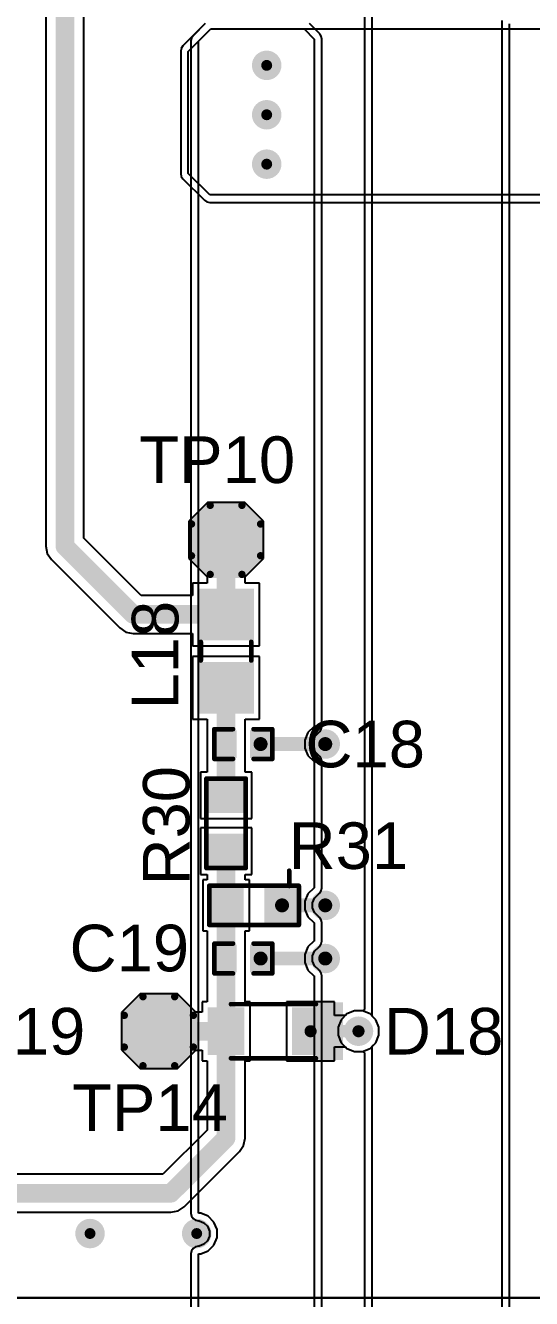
# Model space of a CAD drawing. Header units: millimetres. Extents: x 0 to 174, y 0 to 132.
# Drawn here: x 95.62 to 109.39, y 76.54 to 111.22 of the extents above; entities that cross this region are included whole.
import ezdxf

# ---------------------------------------------------------------- set-up
doc = ezdxf.new("R2010")
doc.units = ezdxf.units.MM
for name, color, linetype in [('BottomLayer', 5, 'Continuous'), ('BottomSolder', 6, 'Continuous'), ('TopLayer', 1, 'Continuous'), ('TopOverlay', 2, 'Continuous'), ('TopPaste', 8, 'Continuous'), ('TopSolder', 216, 'Continuous'), ('ViaHoleLayer', 16, 'Continuous')]:
    doc.layers.add(name, color=color, linetype=linetype)
doc.styles.add('Arial', font='', dxfattribs={"height": 0.2})
doc.styles.get('Arial').set_extended_font_data('Arial')

# ---------------------------------------------------------------- blocks, each defined once
blk = doc.blocks.new('T__________19')
at = {"layer": 'TopLayer'}
blk.add_hatch(color=1, dxfattribs=at).paths.add_polyline_path([(0.381, 0.762), (-0.381, 0.762), (-0.762, 0.381), (-0.762, -0.381), (-0.381, -0.762), (0.381, -0.762), (0.762, -0.381), (0.762, 0.381)])
at = {"layer": 'TopPaste'}
blk.add_hatch(color=8, dxfattribs=at).paths.add_polyline_path([(0.381, 0.762), (-0.381, 0.762), (-0.762, 0.381), (-0.762, -0.381), (-0.381, -0.762), (0.381, -0.762), (0.762, -0.381), (0.762, 0.381)])
at = {"layer": 'TopSolder'}
blk.add_hatch(color=216, dxfattribs=at).paths.add_polyline_path([(0.432, 0.864), (-0.432, 0.864), (-0.864, 0.432), (-0.864, -0.432), (-0.432, -0.864), (0.432, -0.864), (0.864, -0.432), (0.864, 0.432)])
at = {"layer": 'TopOverlay', "const_width": 0.2}
for points in [[(-0.432, 0.94), (-0.94, 0.432)], [(-0.432, 0.94), (0.432, 0.94)], [(0.432, 0.94), (0.94, 0.432)], [(-0.94, 0.432), (-0.94, -0.432)], [(0.94, 0.432), (0.94, -0.432)], [(-0.94, -0.432), (-0.432, -0.94)], [(0.94, -0.432), (0.432, -0.94)], [(-0.432, -0.94), (0.432, -0.94)]]:
    blk.add_lwpolyline(points, dxfattribs=at)
at = {"layer": 'TopOverlay', "const_width": 0.1}
for points in [[(-0.482, 0.94, 1), (-0.382, 0.94, 1)], [(-0.482, 0.94, 1), (-0.382, 0.94, 1)], [(0.382, 0.94, 1), (0.482, 0.94, 1)], [(0.382, 0.94, 1), (0.482, 0.94, 1)], [(-0.99, 0.432, 1), (-0.89, 0.432, 1)], [(-0.99, 0.432, 1), (-0.89, 0.432, 1)], [(0.89, 0.432, 1), (0.99, 0.432, 1)], [(0.89, 0.432, 1), (0.99, 0.432, 1)], [(-0.99, -0.432, 1), (-0.89, -0.432, 1)], [(-0.99, -0.432, 1), (-0.89, -0.432, 1)], [(0.89, -0.432, 1), (0.99, -0.432, 1)], [(0.89, -0.432, 1), (0.99, -0.432, 1)], [(-0.482, -0.94, 1), (-0.382, -0.94, 1)], [(-0.482, -0.94, 1), (-0.382, -0.94, 1)], [(0.382, -0.94, 1), (0.482, -0.94, 1)], [(0.382, -0.94, 1), (0.482, -0.94, 1)]]:
    blk.add_lwpolyline(points, format="xyb", close=True, dxfattribs=at)
blk = doc.blocks.new('T__________23')
at = {"layer": 'TopLayer'}
blk.add_hatch(color=1, dxfattribs=at).paths.add_polyline_path([(0.381, 0.762), (-0.381, 0.762), (-0.762, 0.381), (-0.762, -0.381), (-0.381, -0.762), (0.381, -0.762), (0.762, -0.381), (0.762, 0.381)])
at = {"layer": 'TopPaste'}
blk.add_hatch(color=8, dxfattribs=at).paths.add_polyline_path([(0.381, 0.762), (-0.381, 0.762), (-0.762, 0.381), (-0.762, -0.381), (-0.381, -0.762), (0.381, -0.762), (0.762, -0.381), (0.762, 0.381)])
at = {"layer": 'TopSolder'}
blk.add_hatch(color=216, dxfattribs=at).paths.add_polyline_path([(0.432, 0.864), (-0.432, 0.864), (-0.864, 0.432), (-0.864, -0.432), (-0.432, -0.864), (0.432, -0.864), (0.864, -0.432), (0.864, 0.432)])
at = {"layer": 'TopOverlay', "const_width": 0.2}
for points in [[(-0.432, 0.94), (-0.94, 0.432)], [(-0.432, 0.94), (0.432, 0.94)], [(0.432, 0.94), (0.94, 0.432)], [(-0.94, 0.432), (-0.94, -0.432)], [(0.94, 0.432), (0.94, -0.432)], [(-0.94, -0.432), (-0.432, -0.94)], [(0.94, -0.432), (0.432, -0.94)], [(-0.432, -0.94), (0.432, -0.94)]]:
    blk.add_lwpolyline(points, dxfattribs=at)
at = {"layer": 'TopOverlay', "const_width": 0.1}
for points in [[(-0.482, 0.94, 1), (-0.382, 0.94, 1)], [(-0.482, 0.94, 1), (-0.382, 0.94, 1)], [(0.382, 0.94, 1), (0.482, 0.94, 1)], [(0.382, 0.94, 1), (0.482, 0.94, 1)], [(-0.99, 0.432, 1), (-0.89, 0.432, 1)], [(-0.99, 0.432, 1), (-0.89, 0.432, 1)], [(0.89, 0.432, 1), (0.99, 0.432, 1)], [(0.89, 0.432, 1), (0.99, 0.432, 1)], [(-0.99, -0.432, 1), (-0.89, -0.432, 1)], [(-0.99, -0.432, 1), (-0.89, -0.432, 1)], [(0.89, -0.432, 1), (0.99, -0.432, 1)], [(0.89, -0.432, 1), (0.99, -0.432, 1)], [(-0.482, -0.94, 1), (-0.382, -0.94, 1)], [(-0.482, -0.94, 1), (-0.382, -0.94, 1)], [(0.382, -0.94, 1), (0.482, -0.94, 1)], [(0.382, -0.94, 1), (0.482, -0.94, 1)]]:
    blk.add_lwpolyline(points, format="xyb", close=True, dxfattribs=at)
blk = doc.blocks.new('R___0603_38')
at = {"layer": 'TopLayer'}
for points in [[(-0.381, 0.4445), (-0.381, -0.4445), (-1.143, -0.4445), (-1.143, 0.4445)], [(1.143, 0.4445), (1.143, -0.4445), (0.381, -0.4445), (0.381, 0.4445)]]:
    blk.add_hatch(color=1, dxfattribs=at).paths.add_polyline_path(points)
at = {"layer": 'TopPaste'}
for points in [[(-0.381, 0.4445), (-0.381, -0.4445), (-1.143, -0.4445), (-1.143, 0.4445)], [(1.143, 0.4445), (1.143, -0.4445), (0.381, -0.4445), (0.381, 0.4445)]]:
    blk.add_hatch(color=8, dxfattribs=at).paths.add_polyline_path(points)
at = {"layer": 'TopSolder'}
for points in [[(-0.2794, 0.5461), (-0.2794, -0.5461), (-1.2446, -0.5461), (-1.2446, 0.5461)], [(1.2446, 0.5461), (1.2446, -0.5461), (0.2794, -0.5461), (0.2794, 0.5461)]]:
    blk.add_hatch(color=216, dxfattribs=at).paths.add_polyline_path(points)
at = {"layer": 'TopOverlay', "const_width": 0.127}
for points in [[(-1.2192, 0.5334), (-1.2192, -0.5334)], [(1.2192, 0.5334), (-1.2192, 0.5334)], [(1.2192, 0.5334), (1.2192, -0.5334)], [(1.2192, -0.5334), (-1.2192, -0.5334)]]:
    blk.add_lwpolyline(points, dxfattribs=at)
at = {"layer": 'TopOverlay', "const_width": 0.0635}
for points in [[(-1.25095, 0.5334, 1), (-1.18745, 0.5334, 1)], [(-1.25095, 0.5334, 1), (-1.18745, 0.5334, 1)], [(1.18745, 0.5334, 1), (1.25095, 0.5334, 1)], [(1.18745, 0.5334, 1), (1.25095, 0.5334, 1)], [(-1.25095, -0.5334, 1), (-1.18745, -0.5334, 1)], [(-1.25095, -0.5334, 1), (-1.18745, -0.5334, 1)], [(1.18745, -0.5334, 1), (1.25095, -0.5334, 1)], [(1.18745, -0.5334, 1), (1.25095, -0.5334, 1)]]:
    blk.add_lwpolyline(points, format="xyb", close=True, dxfattribs=at)
blk = doc.blocks.new('R___0603_39')
at = {"layer": 'TopLayer'}
for points in [[(-0.381, 0.4445), (-0.381, -0.4445), (-1.143, -0.4445), (-1.143, 0.4445)], [(1.143, 0.4445), (1.143, -0.4445), (0.381, -0.4445), (0.381, 0.4445)]]:
    blk.add_hatch(color=1, dxfattribs=at).paths.add_polyline_path(points)
at = {"layer": 'TopPaste'}
for points in [[(-0.381, 0.4445), (-0.381, -0.4445), (-1.143, -0.4445), (-1.143, 0.4445)], [(1.143, 0.4445), (1.143, -0.4445), (0.381, -0.4445), (0.381, 0.4445)]]:
    blk.add_hatch(color=8, dxfattribs=at).paths.add_polyline_path(points)
at = {"layer": 'TopSolder'}
for points in [[(-0.2794, 0.5461), (-0.2794, -0.5461), (-1.2446, -0.5461), (-1.2446, 0.5461)], [(1.2446, 0.5461), (1.2446, -0.5461), (0.2794, -0.5461), (0.2794, 0.5461)]]:
    blk.add_hatch(color=216, dxfattribs=at).paths.add_polyline_path(points)
at = {"layer": 'TopOverlay', "const_width": 0.127}
for points in [[(-1.2192, -0.5334), (-1.2192, 0.5334)], [(1.2192, 0.5334), (-1.2192, 0.5334)], [(1.2192, -0.5334), (1.2192, 0.5334)], [(1.2192, -0.5334), (-1.2192, -0.5334)]]:
    blk.add_lwpolyline(points, dxfattribs=at)
at = {"layer": 'TopOverlay', "const_width": 0.0635}
for points in [[(-1.25095, 0.5334, 1), (-1.18745, 0.5334, 1)], [(-1.25095, 0.5334, 1), (-1.18745, 0.5334, 1)], [(1.18745, 0.5334, 1), (1.25095, 0.5334, 1)], [(1.18745, 0.5334, 1), (1.25095, 0.5334, 1)], [(-1.25095, -0.5334, 1), (-1.18745, -0.5334, 1)], [(-1.25095, -0.5334, 1), (-1.18745, -0.5334, 1)], [(1.18745, -0.5334, 1), (1.25095, -0.5334, 1)], [(1.18745, -0.5334, 1), (1.25095, -0.5334, 1)]]:
    blk.add_lwpolyline(points, format="xyb", close=True, dxfattribs=at)
blk = doc.blocks.new('I___0805_66')
at = {"layer": 'TopLayer'}
for points in [[(-1.6, 0.66), (-0.4, 0.66), (-0.4, -0.66), (-1.6, -0.66)], [(0.4, 0.66), (1.6, 0.66), (1.6, -0.66), (0.4, -0.66)]]:
    blk.add_hatch(color=1, dxfattribs=at).paths.add_polyline_path(points)
at = {"layer": 'TopPaste'}
for points in [[(-1.6, 0.66), (-0.4, 0.66), (-0.4, -0.66), (-1.6, -0.66)], [(0.4, 0.66), (1.6, 0.66), (1.6, -0.66), (0.4, -0.66)]]:
    blk.add_hatch(color=8, dxfattribs=at).paths.add_polyline_path(points)
at = {"layer": 'TopSolder'}
for points in [[(-1.702, 0.762), (-0.298, 0.762), (-0.298, -0.762), (-1.702, -0.762)], [(0.298, 0.762), (1.702, 0.762), (1.702, -0.762), (0.298, -0.762)]]:
    blk.add_hatch(color=216, dxfattribs=at).paths.add_polyline_path(points)
at = {"layer": 'TopOverlay', "const_width": 0.127}
for points in [[(0.254, 0.686), (-0.254, 0.686)], [(0.254, -0.686), (-0.254, -0.686)]]:
    blk.add_lwpolyline(points, dxfattribs=at)
at = {"layer": 'TopOverlay', "const_width": 0.0635}
for points in [[(-0.286, 0.686, 1), (-0.222, 0.686, 1)], [(0.222, 0.686, 1), (0.286, 0.686, 1)], [(-0.286, -0.686, 1), (-0.222, -0.686, 1)], [(0.222, -0.686, 1), (0.286, -0.686, 1)]]:
    blk.add_lwpolyline(points, format="xyb", close=True, dxfattribs=at)
blk = doc.blocks.new('TUMD2SM_78')
at = {"layer": 'TopLayer'}
for points in [[(-1.55, 0.55), (-0.75, 0.55), (-0.75, -0.55), (-1.55, -0.55)], [(0.75, 0.55), (1.55, 0.55), (1.55, -0.55), (0.75, -0.55)]]:
    blk.add_hatch(color=1, dxfattribs=at).paths.add_polyline_path(points)
at = {"layer": 'TopOverlay'}
for points in [[(-2.032, 0.584), (-1.296, 0.584), (-1.296, 0.787), (-2.032, 0.787)], [(-2.032, -0.711), (-1.6, -0.711), (-1.6, 0.66), (-2.032, 0.66)], [(-2.032, -0.787), (-1.296, -0.787), (-1.296, -0.584), (-2.032, -0.584)]]:
    blk.add_hatch(color=2, dxfattribs=at).paths.add_polyline_path(points)
at = {"layer": 'TopPaste'}
for points in [[(-1.55, 0.55), (-0.75, 0.55), (-0.75, -0.55), (-1.55, -0.55)], [(0.75, 0.55), (1.55, 0.55), (1.55, -0.55), (0.75, -0.55)]]:
    blk.add_hatch(color=8, dxfattribs=at).paths.add_polyline_path(points)
at = {"layer": 'TopSolder'}
for points in [[(-1.652, 0.652), (-0.648, 0.652), (-0.648, -0.652), (-1.652, -0.652)], [(0.648, 0.652), (1.652, 0.652), (1.652, -0.652), (0.648, -0.652)]]:
    blk.add_hatch(color=216, dxfattribs=at).paths.add_polyline_path(points)
at = {"layer": 'TopOverlay', "const_width": 0.127}
for points in [[(1.016, 0.737), (-1.295, 0.737)], [(1.016, -0.737), (-1.295, -0.737)]]:
    blk.add_lwpolyline(points, dxfattribs=at)
at = {"layer": 'TopOverlay', "const_width": 0.0635}
for points in [[(-1.327, 0.737, 1), (-1.264, 0.737, 1)], [(0.984, 0.737, 1), (1.048, 0.737, 1)], [(-1.327, -0.737, 1), (-1.264, -0.737, 1)], [(0.984, -0.737, 1), (1.048, -0.737, 1)]]:
    blk.add_lwpolyline(points, format="xyb", close=True, dxfattribs=at)
blk = doc.blocks.new('C___0402_92')
at = {"layer": 'TopLayer'}
for points in [[(-0.699, -0.318), (-0.699, 0.318), (-0.241, 0.318), (-0.241, -0.318)], [(0.241, -0.318), (0.241, 0.318), (0.699, 0.318), (0.699, -0.318)]]:
    blk.add_hatch(color=1, dxfattribs=at).paths.add_polyline_path(points)
at = {"layer": 'TopPaste'}
for points in [[(-0.699, -0.318), (-0.699, 0.318), (-0.241, 0.318), (-0.241, -0.318)], [(0.241, -0.318), (0.241, 0.318), (0.699, 0.318), (0.699, -0.318)]]:
    blk.add_hatch(color=8, dxfattribs=at).paths.add_polyline_path(points)
at = {"layer": 'TopSolder'}
for points in [[(-0.758, -0.377), (-0.758, 0.377), (-0.181, 0.377), (-0.181, -0.377)], [(0.181, -0.377), (0.181, 0.377), (0.758, 0.377), (0.758, -0.377)]]:
    blk.add_hatch(color=216, dxfattribs=at).paths.add_polyline_path(points)
at = {"layer": 'TopOverlay', "const_width": 0.127}
for points in [[(-0.279, 0.406), (-0.787, 0.406)], [(-0.787, 0.406), (-0.787, -0.406)], [(0.787, 0.406), (0.279, 0.406)], [(0.787, 0.406), (0.787, -0.406)], [(-0.279, -0.406), (-0.787, -0.406)], [(0.787, -0.406), (0.279, -0.406)]]:
    blk.add_lwpolyline(points, dxfattribs=at)
at = {"layer": 'TopOverlay', "const_width": 0.0635}
for points in [[(-0.819, 0.406, 1), (-0.756, 0.406, 1)], [(-0.819, 0.406, 1), (-0.756, 0.406, 1)], [(-0.311, 0.406, 1), (-0.248, 0.406, 1)], [(0.248, 0.406, 1), (0.311, 0.406, 1)], [(0.756, 0.406, 1), (0.819, 0.406, 1)], [(0.756, 0.406, 1), (0.819, 0.406, 1)], [(-0.819, -0.406, 1), (-0.756, -0.406, 1)], [(-0.819, -0.406, 1), (-0.756, -0.406, 1)], [(-0.311, -0.406, 1), (-0.248, -0.406, 1)], [(0.248, -0.406, 1), (0.311, -0.406, 1)], [(0.756, -0.406, 1), (0.819, -0.406, 1)], [(0.756, -0.406, 1), (0.819, -0.406, 1)]]:
    blk.add_lwpolyline(points, format="xyb", close=True, dxfattribs=at)
blk = doc.blocks.new('C___0402_93')
at = {"layer": 'TopLayer'}
for points in [[(-0.699, -0.318), (-0.699, 0.318), (-0.241, 0.318), (-0.241, -0.318)], [(0.241, -0.318), (0.241, 0.318), (0.699, 0.318), (0.699, -0.318)]]:
    blk.add_hatch(color=1, dxfattribs=at).paths.add_polyline_path(points)
at = {"layer": 'TopPaste'}
for points in [[(-0.699, -0.318), (-0.699, 0.318), (-0.241, 0.318), (-0.241, -0.318)], [(0.241, -0.318), (0.241, 0.318), (0.699, 0.318), (0.699, -0.318)]]:
    blk.add_hatch(color=8, dxfattribs=at).paths.add_polyline_path(points)
at = {"layer": 'TopSolder'}
for points in [[(-0.758, -0.377), (-0.758, 0.377), (-0.181, 0.377), (-0.181, -0.377)], [(0.181, -0.377), (0.181, 0.377), (0.758, 0.377), (0.758, -0.377)]]:
    blk.add_hatch(color=216, dxfattribs=at).paths.add_polyline_path(points)
at = {"layer": 'TopOverlay', "const_width": 0.127}
for points in [[(-0.279, 0.406), (-0.787, 0.406)], [(-0.787, 0.406), (-0.787, -0.406)], [(0.787, 0.406), (0.279, 0.406)], [(0.787, 0.406), (0.787, -0.406)], [(-0.279, -0.406), (-0.787, -0.406)], [(0.787, -0.406), (0.279, -0.406)]]:
    blk.add_lwpolyline(points, dxfattribs=at)
at = {"layer": 'TopOverlay', "const_width": 0.0635}
for points in [[(-0.819, 0.406, 1), (-0.756, 0.406, 1)], [(-0.819, 0.406, 1), (-0.756, 0.406, 1)], [(-0.311, 0.406, 1), (-0.248, 0.406, 1)], [(0.248, 0.406, 1), (0.311, 0.406, 1)], [(0.756, 0.406, 1), (0.819, 0.406, 1)], [(0.756, 0.406, 1), (0.819, 0.406, 1)], [(-0.819, -0.406, 1), (-0.756, -0.406, 1)], [(-0.819, -0.406, 1), (-0.756, -0.406, 1)], [(-0.311, -0.406, 1), (-0.248, -0.406, 1)], [(0.248, -0.406, 1), (0.311, -0.406, 1)], [(0.756, -0.406, 1), (0.819, -0.406, 1)], [(0.756, -0.406, 1), (0.819, -0.406, 1)]]:
    blk.add_lwpolyline(points, format="xyb", close=True, dxfattribs=at)

msp = doc.modelspace()

# ---------------------------------------------------------------- hatches: boundary and pattern name
at = {"layer": 'BottomLayer'}
h = msp.add_hatch(color=5, dxfattribs=at)
edge = h.paths.add_edge_path()
edge.add_arc((102.184, 110.134), 0.3, 0, 360)
h = msp.add_hatch(color=5, dxfattribs=at)
edge = h.paths.add_edge_path()
edge.add_arc((102.184, 108.788), 0.3, 0, 360)
h = msp.add_hatch(color=5, dxfattribs=at)
edge = h.paths.add_edge_path()
edge.add_arc((102.184, 107.442), 0.3, 0, 360)
h = msp.add_hatch(color=5, dxfattribs=at)
edge = h.paths.add_edge_path()
edge.add_arc((103.778, 91.643), 0.3, 0, 360)
h = msp.add_hatch(color=5, dxfattribs=at)
edge = h.paths.add_edge_path()
edge.add_arc((103.778, 87.249), 0.3, 0, 360)
h = msp.add_hatch(color=5, dxfattribs=at)
edge = h.paths.add_edge_path()
edge.add_arc((103.778, 85.801), 0.3, 0, 360)
h = msp.add_hatch(color=5, dxfattribs=at)
edge = h.paths.add_edge_path()
edge.add_arc((104.682, 83.82), 0.3, 0, 360)
h = msp.add_hatch(color=5, dxfattribs=at)
edge = h.paths.add_edge_path()
edge.add_arc((97.376, 78.308), 0.3, 0, 360)
h = msp.add_hatch(color=5, dxfattribs=at)
edge = h.paths.add_edge_path()
edge.add_arc((100.279, 78.308), 0.3, 0, 360)
at = {"layer": 'BottomSolder'}
h = msp.add_hatch(color=6, dxfattribs=at)
edge = h.paths.add_edge_path()
edge.add_arc((102.184, 110.134), 0.402, 0, 360)
h = msp.add_hatch(color=6, dxfattribs=at)
edge = h.paths.add_edge_path()
edge.add_arc((102.184, 108.788), 0.402, 0, 360)
h = msp.add_hatch(color=6, dxfattribs=at)
edge = h.paths.add_edge_path()
edge.add_arc((102.184, 107.442), 0.402, 0, 360)
h = msp.add_hatch(color=6, dxfattribs=at)
edge = h.paths.add_edge_path()
edge.add_arc((103.778, 91.643), 0.402, 0, 360)
h = msp.add_hatch(color=6, dxfattribs=at)
edge = h.paths.add_edge_path()
edge.add_arc((103.778, 87.249), 0.402, 0, 360)
h = msp.add_hatch(color=6, dxfattribs=at)
edge = h.paths.add_edge_path()
edge.add_arc((103.778, 85.801), 0.402, 0, 360)
h = msp.add_hatch(color=6, dxfattribs=at)
edge = h.paths.add_edge_path()
edge.add_arc((104.682, 83.82), 0.402, 0, 360)
h = msp.add_hatch(color=6, dxfattribs=at)
edge = h.paths.add_edge_path()
edge.add_arc((97.376, 78.308), 0.402, 0, 360)
h = msp.add_hatch(color=6, dxfattribs=at)
edge = h.paths.add_edge_path()
edge.add_arc((100.279, 78.308), 0.402, 0, 360)
at = {"layer": 'TopLayer'}
h = msp.add_hatch(color=1, dxfattribs=at)
edge = h.paths.add_edge_path()
edge.add_arc((102.184, 110.134), 0.3, 0, 360)
h = msp.add_hatch(color=1, dxfattribs=at)
edge = h.paths.add_edge_path()
edge.add_arc((102.184, 108.788), 0.3, 0, 360)
h = msp.add_hatch(color=1, dxfattribs=at)
edge = h.paths.add_edge_path()
edge.add_arc((102.184, 107.442), 0.3, 0, 360)
h = msp.add_hatch(color=1, dxfattribs=at)
edge = h.paths.add_edge_path()
edge.add_arc((103.778, 91.643), 0.3, 0, 360)
h = msp.add_hatch(color=1, dxfattribs=at)
edge = h.paths.add_edge_path()
edge.add_arc((103.778, 87.249), 0.3, 0, 360)
h = msp.add_hatch(color=1, dxfattribs=at)
edge = h.paths.add_edge_path()
edge.add_arc((103.778, 85.801), 0.3, 0, 360)
h = msp.add_hatch(color=1, dxfattribs=at)
edge = h.paths.add_edge_path()
edge.add_arc((104.682, 83.82), 0.3, 0, 360)
h = msp.add_hatch(color=1, dxfattribs=at)
edge = h.paths.add_edge_path()
edge.add_arc((97.376, 78.308), 0.3, 0, 360)
h = msp.add_hatch(color=1, dxfattribs=at)
edge = h.paths.add_edge_path()
edge.add_arc((100.279, 78.308), 0.3, 0, 360)
at = {"layer": 'TopSolder'}
h = msp.add_hatch(color=216, dxfattribs=at)
edge = h.paths.add_edge_path()
edge.add_arc((102.184, 110.134), 0.402, 0, 360)
h = msp.add_hatch(color=216, dxfattribs=at)
edge = h.paths.add_edge_path()
edge.add_arc((102.184, 108.788), 0.402, 0, 360)
h = msp.add_hatch(color=216, dxfattribs=at)
edge = h.paths.add_edge_path()
edge.add_arc((102.184, 107.442), 0.402, 0, 360)
h = msp.add_hatch(color=216, dxfattribs=at)
edge = h.paths.add_edge_path()
edge.add_arc((103.778, 91.643), 0.402, 0, 360)
h = msp.add_hatch(color=216, dxfattribs=at)
edge = h.paths.add_edge_path()
edge.add_arc((103.778, 87.249), 0.402, 0, 360)
h = msp.add_hatch(color=216, dxfattribs=at)
edge = h.paths.add_edge_path()
edge.add_arc((103.778, 85.801), 0.402, 0, 360)
h = msp.add_hatch(color=216, dxfattribs=at)
edge = h.paths.add_edge_path()
edge.add_arc((104.682, 83.82), 0.402, 0, 360)
h = msp.add_hatch(color=216, dxfattribs=at)
edge = h.paths.add_edge_path()
edge.add_arc((97.376, 78.308), 0.402, 0, 360)
h = msp.add_hatch(color=216, dxfattribs=at)
edge = h.paths.add_edge_path()
edge.add_arc((100.279, 78.308), 0.402, 0, 360)
at = {"layer": 'ViaHoleLayer'}
h = msp.add_hatch(color=16, dxfattribs=at)
edge = h.paths.add_edge_path()
edge.add_arc((102.184, 110.134), 0.15, 0, 360)
h = msp.add_hatch(color=16, dxfattribs=at)
edge = h.paths.add_edge_path()
edge.add_arc((102.184, 108.788), 0.15, 0, 360)
h = msp.add_hatch(color=16, dxfattribs=at)
edge = h.paths.add_edge_path()
edge.add_arc((102.184, 107.442), 0.15, 0, 360)
h = msp.add_hatch(color=16, dxfattribs=at)
edge = h.paths.add_edge_path()
edge.add_arc((103.778, 91.643), 0.15, 0, 360)
h = msp.add_hatch(color=16, dxfattribs=at)
edge = h.paths.add_edge_path()
edge.add_arc((103.778, 87.249), 0.15, 0, 360)
h = msp.add_hatch(color=16, dxfattribs=at)
edge = h.paths.add_edge_path()
edge.add_arc((103.778, 85.801), 0.15, 0, 360)
h = msp.add_hatch(color=16, dxfattribs=at)
edge = h.paths.add_edge_path()
edge.add_arc((104.682, 83.82), 0.15, 0, 360)
h = msp.add_hatch(color=16, dxfattribs=at)
edge = h.paths.add_edge_path()
edge.add_arc((97.376, 78.308), 0.15, 0, 360)
h = msp.add_hatch(color=16, dxfattribs=at)
edge = h.paths.add_edge_path()
edge.add_arc((100.279, 78.308), 0.15, 0, 360)

# ---------------------------------------------------------------- linework, layer by layer
at = {"layer": 'BottomLayer'}
for p, q in [((104.847, 113.817), (104.847, 84.411)), ((105.054, 84.231), (105.054, 113.817)), ((108.585, 111.354), (108.585, 41.123)), ((100.514, 111.271), (100.184, 110.941)), ((100.33, 110.795), (100.66, 111.125)), ((100.66, 111.125), (103.2, 111.125)), ((103.2, 111.125), (103.48, 110.846)), ((103.626, 110.992), (103.347, 111.271)), ((103.671, 110.925), (103.626, 110.992)), ((103.626, 110.992), (103.626, 110.992)), ((108.792, 41.123), (108.792, 111.268)), ((100.139, 110.874), (100.123, 110.795)), ((100.123, 110.795), (100.123, 110.795)), ((100.123, 110.795), (100.123, 78.862)), ((100.184, 110.941), (100.139, 110.874)), ((100.33, 78.862), (100.33, 110.795)), ((103.48, 110.846), (103.48, 92.119)), ((103.687, 110.846), (103.671, 110.925)), ((103.687, 92.119), (103.687, 110.846)), ((103.687, 110.846), (103.687, 110.846)), ((103.308, 91.957), (103.224, 91.753)), ((103.464, 92.113), (103.308, 91.957)), ((103.48, 92.119), (103.464, 92.113)), ((103.484, 91.84), (103.599, 91.955)), ((103.599, 91.955), (103.626, 91.973)), ((103.626, 91.973), (103.671, 92.04)), ((103.671, 92.04), (103.687, 92.119)), ((103.224, 91.753), (103.224, 91.533)), ((103.431, 91.712), (103.484, 91.84)), ((103.431, 91.574), (103.431, 91.712)), ((103.484, 91.447), (103.431, 91.574)), ((103.224, 91.533), (103.308, 91.329)), ((103.308, 91.329), (103.464, 91.174)), ((103.599, 91.332), (103.484, 91.447)), ((103.626, 91.314), (103.599, 91.332)), ((103.671, 91.246), (103.626, 91.314)), ((103.687, 91.167), (103.671, 91.246)), ((103.464, 91.174), (103.48, 91.167)), ((103.48, 91.167), (103.48, 87.725)), ((103.687, 87.725), (103.687, 91.167)), ((103.308, 87.563), (103.224, 87.359)), ((103.464, 87.719), (103.308, 87.563)), ((103.431, 87.318), (103.484, 87.445)), ((103.48, 87.725), (103.464, 87.719)), ((103.484, 87.445), (103.599, 87.56)), ((103.599, 87.56), (103.626, 87.579)), ((103.626, 87.579), (103.671, 87.646)), ((103.671, 87.646), (103.687, 87.725)), ((103.224, 87.359), (103.224, 87.139)), ((103.224, 87.139), (103.308, 86.935)), ((103.431, 87.18), (103.431, 87.318)), ((103.484, 87.053), (103.431, 87.18)), ((103.308, 86.935), (103.464, 86.779)), ((103.464, 86.779), (103.48, 86.773)), ((103.48, 86.773), (103.48, 86.277)), ((103.599, 86.938), (103.484, 87.053)), ((103.626, 86.919), (103.599, 86.938)), ((103.671, 86.852), (103.626, 86.919)), ((103.687, 86.773), (103.671, 86.852)), ((103.687, 86.277), (103.687, 86.773)), ((103.308, 86.115), (103.224, 85.911)), ((103.464, 86.271), (103.308, 86.115)), ((103.48, 86.277), (103.464, 86.271)), ((103.484, 85.998), (103.599, 86.113)), ((103.599, 86.113), (103.626, 86.131)), ((103.626, 86.131), (103.671, 86.198)), ((103.671, 86.198), (103.687, 86.277)), ((103.224, 85.911), (103.224, 85.691)), ((103.224, 85.691), (103.308, 85.487)), ((103.431, 85.87), (103.484, 85.998)), ((103.431, 85.732), (103.431, 85.87)), ((103.484, 85.605), (103.431, 85.732)), ((103.308, 85.487), (103.464, 85.332)), ((103.464, 85.332), (103.48, 85.325)), ((103.48, 85.325), (103.48, 68.047)), ((103.599, 85.49), (103.484, 85.605)), ((103.626, 85.472), (103.599, 85.49)), ((103.671, 85.404), (103.626, 85.472)), ((103.687, 85.325), (103.671, 85.404)), ((103.687, 68.047), (103.687, 85.325)), ((104.368, 84.29), (104.213, 84.134)), ((104.572, 84.374), (104.368, 84.29)), ((104.792, 84.374), (104.572, 84.374)), ((104.847, 84.411), (104.792, 84.374)), ((104.213, 84.134), (104.128, 83.93)), ((105.152, 84.134), (105.054, 84.231)), ((105.236, 83.93), (105.152, 84.134)), ((104.128, 83.93), (104.128, 83.71)), ((104.128, 83.71), (104.213, 83.506)), ((105.152, 83.506), (105.236, 83.71)), ((105.236, 83.71), (105.236, 83.93)), ((104.213, 83.506), (104.368, 83.35)), ((104.368, 83.35), (104.572, 83.266)), ((104.572, 83.266), (104.792, 83.266)), ((104.792, 83.266), (104.847, 83.229)), ((105.054, 83.409), (105.152, 83.506)), ((105.054, 47.498), (105.054, 83.409)), ((104.847, 83.229), (104.847, 47.584)), ((100.123, 78.862), (100.139, 78.783)), ((100.139, 78.783), (100.184, 78.716)), ((100.389, 78.862), (100.33, 78.862)), ((100.593, 78.778), (100.389, 78.862)), ((100.749, 78.622), (100.593, 78.778)), ((100.184, 78.716), (100.251, 78.671)), ((100.251, 78.671), (100.33, 78.655)), ((100.33, 78.655), (100.348, 78.655)), ((100.348, 78.655), (100.476, 78.602)), ((100.476, 78.602), (100.573, 78.505)), ((100.573, 78.505), (100.626, 78.377)), ((100.833, 78.418), (100.749, 78.622)), ((100.833, 78.198), (100.833, 78.418)), ((100.573, 78.112), (100.476, 78.014)), ((100.626, 78.239), (100.573, 78.112)), ((100.626, 78.377), (100.626, 78.239)), ((100.749, 77.994), (100.833, 78.198)), ((100.139, 77.833), (100.123, 77.754)), ((100.123, 77.754), (100.123, 57.972)), ((100.184, 77.901), (100.139, 77.833)), ((100.251, 77.946), (100.184, 77.901)), ((100.33, 77.961), (100.251, 77.946)), ((100.348, 77.961), (100.33, 77.961)), ((100.33, 57.887), (100.33, 77.754)), ((100.33, 77.754), (100.389, 77.754)), ((100.476, 78.014), (100.348, 77.961)), ((100.389, 77.754), (100.593, 77.839)), ((100.593, 77.839), (100.749, 77.994))]:
    msp.add_line(p, q, dxfattribs=at)
at = {"layer": 'TopLayer'}
for p, q in [((96.174, 112.488), (96.174, 97.034)), ((97.209, 97.249), (97.209, 112.273)), ((100.514, 111.271), (99.904, 110.662)), ((100.051, 110.515), (100.66, 111.125)), ((100.66, 111.125), (113.284, 111.125)), ((99.904, 110.662), (99.859, 110.595)), ((99.859, 110.595), (99.843, 110.515)), ((99.843, 110.515), (99.843, 110.515)), ((99.843, 110.515), (99.843, 107.188)), ((100.051, 107.188), (100.051, 110.515)), ((99.843, 107.188), (99.843, 107.188)), ((99.843, 107.188), (99.859, 107.109)), ((100.635, 106.604), (100.051, 107.188)), ((99.859, 107.109), (99.904, 107.041)), ((99.904, 107.041), (99.904, 107.041)), ((99.904, 107.041), (100.488, 106.457)), ((113.944, 106.604), (100.635, 106.604)), ((100.488, 106.457), (100.556, 106.412)), ((100.556, 106.412), (100.635, 106.397)), ((100.635, 106.397), (100.635, 106.397)), ((100.635, 106.397), (113.944, 106.397)), ((100.57, 98.222), (100.062, 97.714)), ((101.586, 98.222), (100.57, 98.222)), ((102.094, 97.714), (101.586, 98.222)), ((100.062, 97.714), (100.062, 96.698)), ((102.094, 96.698), (102.094, 97.714)), ((98.767, 95.692), (97.209, 97.249)), ((96.174, 97.034), (96.213, 96.836)), ((96.213, 96.836), (96.325, 96.668)), ((96.325, 96.668), (98.186, 94.808)), ((100.062, 96.698), (100.56, 96.2)), ((101.596, 96.2), (102.094, 96.698)), ((100.56, 96.2), (100.56, 96.028)), ((101.596, 96.028), (101.596, 96.2)), ((100.56, 96.028), (100.164, 96.028)), ((100.164, 96.028), (100.164, 95.692)), ((101.992, 96.028), (101.596, 96.028)), ((101.992, 94.32), (101.992, 96.028)), ((100.164, 95.692), (98.767, 95.692)), ((98.186, 94.808), (98.354, 94.695)), ((98.354, 94.695), (98.552, 94.656)), ((98.552, 94.656), (100.164, 94.656)), ((100.164, 94.656), (100.164, 94.32)), ((100.164, 94.32), (101.992, 94.32)), ((101.992, 94.028), (100.164, 94.028)), ((100.164, 94.028), (100.164, 92.32)), ((101.992, 92.32), (101.992, 94.028)), ((100.164, 92.32), (100.56, 92.32)), ((100.56, 92.32), (100.56, 91.643)), ((101.596, 91.643), (101.596, 92.32)), ((101.596, 92.32), (101.992, 92.32)), ((100.56, 91.643), (100.56, 90.881)), ((101.596, 90.881), (101.596, 91.643)), ((100.56, 90.881), (100.38, 90.881)), ((100.38, 90.881), (100.38, 89.611)), ((101.777, 90.881), (101.596, 90.881)), ((101.777, 89.611), (101.777, 90.881)), ((100.38, 89.611), (101.777, 89.611)), ((101.777, 89.357), (100.38, 89.357)), ((100.38, 89.357), (100.38, 88.087)), ((101.777, 88.087), (101.777, 89.357)), ((100.38, 88.087), (100.56, 88.087)), ((100.56, 87.948), (100.443, 87.948)), ((100.443, 87.948), (100.443, 86.551)), ((100.56, 88.087), (100.56, 87.948)), ((101.596, 87.948), (101.596, 88.087)), ((101.596, 88.087), (101.777, 88.087)), ((101.713, 87.948), (101.596, 87.948)), ((101.713, 86.551), (101.713, 87.948)), ((100.443, 86.551), (100.56, 86.551)), ((100.56, 86.551), (100.56, 85.801)), ((101.596, 85.801), (101.596, 86.551)), ((101.596, 86.551), (101.713, 86.551)), ((100.56, 85.801), (100.56, 84.624)), ((101.596, 84.624), (101.596, 85.801)), ((98.741, 84.836), (98.233, 84.328)), ((99.757, 84.836), (98.741, 84.836)), ((100.255, 84.338), (99.757, 84.836)), ((98.233, 84.328), (98.233, 83.312)), ((100.424, 84.338), (100.255, 84.338)), ((100.56, 84.624), (100.424, 84.624)), ((100.424, 84.624), (100.424, 84.338)), ((101.732, 84.624), (101.596, 84.624)), ((101.732, 83.016), (101.732, 84.624)), ((104.032, 84.624), (102.724, 84.624)), ((102.724, 84.624), (102.724, 83.016)), ((104.032, 84.247), (104.032, 84.624)), ((104.368, 84.29), (104.326, 84.247)), ((104.572, 84.374), (104.368, 84.29)), ((104.792, 84.374), (104.572, 84.374)), ((104.996, 84.29), (104.792, 84.374)), ((105.152, 84.134), (104.996, 84.29)), ((104.326, 84.247), (104.032, 84.247)), ((105.236, 83.93), (105.152, 84.134)), ((105.152, 83.506), (105.236, 83.71)), ((105.236, 83.71), (105.236, 83.93)), ((98.233, 83.312), (98.741, 82.804)), ((99.757, 82.804), (100.255, 83.302)), ((100.255, 83.302), (100.424, 83.302)), ((100.424, 83.302), (100.424, 83.016)), ((104.032, 83.016), (104.032, 83.393)), ((104.032, 83.393), (104.326, 83.393)), ((104.326, 83.393), (104.368, 83.35)), ((104.368, 83.35), (104.572, 83.266)), ((104.572, 83.266), (104.792, 83.266)), ((104.792, 83.266), (104.996, 83.35)), ((104.996, 83.35), (105.152, 83.506)), ((100.424, 83.016), (100.56, 83.016)), ((100.56, 83.016), (100.56, 81.122)), ((101.596, 80.907), (101.596, 83.016)), ((101.596, 83.016), (101.732, 83.016)), ((102.724, 83.016), (104.032, 83.016)), ((98.741, 82.804), (99.757, 82.804)), ((100.56, 81.122), (99.361, 79.923)), ((101.557, 80.709), (101.596, 80.907)), ((101.596, 80.907), (101.596, 80.907)), ((99.942, 79.038), (101.444, 80.541)), ((101.444, 80.541), (101.557, 80.709)), ((99.361, 79.923), (39.406, 79.923)), ((39.192, 78.887), (99.576, 78.887)), ((99.576, 78.887), (99.774, 78.926)), ((99.774, 78.926), (99.942, 79.038)), ((18.466, 76.556), (137.592, 76.556)), ((116.987, 76.556), (18.581, 76.556))]:
    msp.add_line(p, q, dxfattribs=at)
for points, const_width in [([(96.692, 97.034), (96.692, 112.488)], 0.508), ([(96.692, 97.034), (98.552, 95.174)], 0.508), ([(101.078, 95.174), (101.078, 97.206)], 0.508), ([(98.552, 95.174), (101.078, 95.174)], 0.508), ([(101.078, 91.643), (101.078, 93.174)], 0.508), ([(101.078, 90.246), (101.078, 91.643)], 0.508), ([(102.018, 91.643), (103.778, 91.643)], 0.381), ([(101.078, 87.249), (101.078, 88.722)], 0.508), ([(101.078, 85.801), (101.078, 87.249)], 0.508), ([(102.602, 87.249), (103.778, 87.249)], 0.381), ([(101.078, 83.82), (101.078, 85.801)], 0.508), ([(102.018, 85.801), (103.778, 85.801)], 0.381), ([(99.249, 83.82), (101.078, 83.82)], 0.508), ([(101.078, 80.907), (101.078, 83.82)], 0.508), ([(103.378, 83.82), (104.682, 83.82)], 0.33), ([(99.576, 79.405), (101.078, 80.907)], 0.508), ([(39.192, 79.405), (99.576, 79.405)], 0.508)]:
    msp.add_lwpolyline(points, dxfattribs=dict(at, const_width=const_width))
for points, const_width in [([(96.565, 97.034, 1), (96.819, 97.034, 1)], 0.254), ([(96.565, 97.034, 1), (96.819, 97.034, 1)], 0.254), ([(100.951, 97.206, 1), (101.205, 97.206, 1)], 0.254), ([(98.425, 95.174, 1), (98.679, 95.174, 1)], 0.254), ([(98.425, 95.174, 1), (98.679, 95.174, 1)], 0.254), ([(100.951, 95.174, 1), (101.205, 95.174, 1)], 0.254), ([(100.951, 95.174, 1), (101.205, 95.174, 1)], 0.254), ([(100.951, 93.174, 1), (101.205, 93.174, 1)], 0.254), ([(100.951, 91.643, 1), (101.205, 91.643, 1)], 0.254), ([(100.951, 91.643, 1), (101.205, 91.643, 1)], 0.254), ([(101.923, 91.643, 1), (102.113, 91.643, 1)], 0.191), ([(103.683, 91.643, 1), (103.873, 91.643, 1)], 0.191), ([(100.951, 90.246, 1), (101.205, 90.246, 1)], 0.254), ([(100.951, 88.722, 1), (101.205, 88.722, 1)], 0.254), ([(100.951, 87.249, 1), (101.205, 87.249, 1)], 0.254), ([(100.951, 87.249, 1), (101.205, 87.249, 1)], 0.254), ([(102.507, 87.249, 1), (102.697, 87.249, 1)], 0.191), ([(103.683, 87.249, 1), (103.873, 87.249, 1)], 0.191), ([(100.951, 85.801, 1), (101.205, 85.801, 1)], 0.254), ([(100.951, 85.801, 1), (101.205, 85.801, 1)], 0.254), ([(101.923, 85.801, 1), (102.113, 85.801, 1)], 0.191), ([(103.683, 85.801, 1), (103.873, 85.801, 1)], 0.191), ([(99.122, 83.82, 1), (99.376, 83.82, 1)], 0.254), ([(100.951, 83.82, 1), (101.205, 83.82, 1)], 0.254), ([(100.951, 83.82, 1), (101.205, 83.82, 1)], 0.254), ([(100.951, 83.82, 1), (101.205, 83.82, 1)], 0.254), ([(103.296, 83.82, 1), (103.461, 83.82, 1)], 0.165), ([(104.6, 83.82, 1), (104.765, 83.82, 1)], 0.165), ([(100.951, 80.907, 1), (101.205, 80.907, 1)], 0.254), ([(100.951, 80.907, 1), (101.205, 80.907, 1)], 0.254), ([(99.449, 79.405, 1), (99.703, 79.405, 1)], 0.254), ([(99.449, 79.405, 1), (99.703, 79.405, 1)], 0.254)]:
    msp.add_lwpolyline(points, format="xyb", close=True, dxfattribs=dict(at, const_width=const_width))
at = {"layer": 'TopOverlay', "const_width": 0.127}
msp.add_lwpolyline([(102.797, 87.778), (102.797, 88.192)], dxfattribs=at)
at = {"layer": 'TopOverlay', "const_width": 0.0635}
for points in [[(102.765, 88.192, 1), (102.828, 88.192, 1)], [(102.765, 87.778, 1), (102.828, 87.778, 1)]]:
    msp.add_lwpolyline(points, format="xyb", close=True, dxfattribs=at)

# ---------------------------------------------------------------- block references
for name, p, rotation in [('T__________23', (101.078, 97.206), 90), ('I___0805_66', (101.078, 94.174), 270), ('C___0402_93', (101.548, 91.643), 180), ('R___0603_39', (101.078, 89.484), 270), ('R___0603_38', (101.84, 87.249), 180), ('C___0402_92', (101.548, 85.801), 180), ('T__________19', (99.249, 83.82), 90), ('TUMD2SM_78', (102.228, 83.82), 180)]:
    msp.add_blockref(name, p, dxfattribs=dict(rotation=rotation))

# ---------------------------------------------------------------- texts
at = {"layer": 'TopOverlay', "style": 'Arial'}
for s, p in [('TP10', (98.718, 98.755)), ('C18', (103.239, 91.008)), ('R31', (102.779, 88.24)), ('C19', (96.818, 85.452)), ('D19', (93.993, 83.185)), ('D18', (105.372, 83.185)), ('TP14', (96.889, 81.102))]:
    msp.add_text(s, height=1.27, dxfattribs=at).set_placement(p)
for s, p in [('L18', (99.782, 92.587)), ('R30', (100.087, 87.791))]:
    msp.add_text(s, height=1.27, rotation=90, dxfattribs=at).set_placement(p)

doc.saveas('drawing.dxf')
